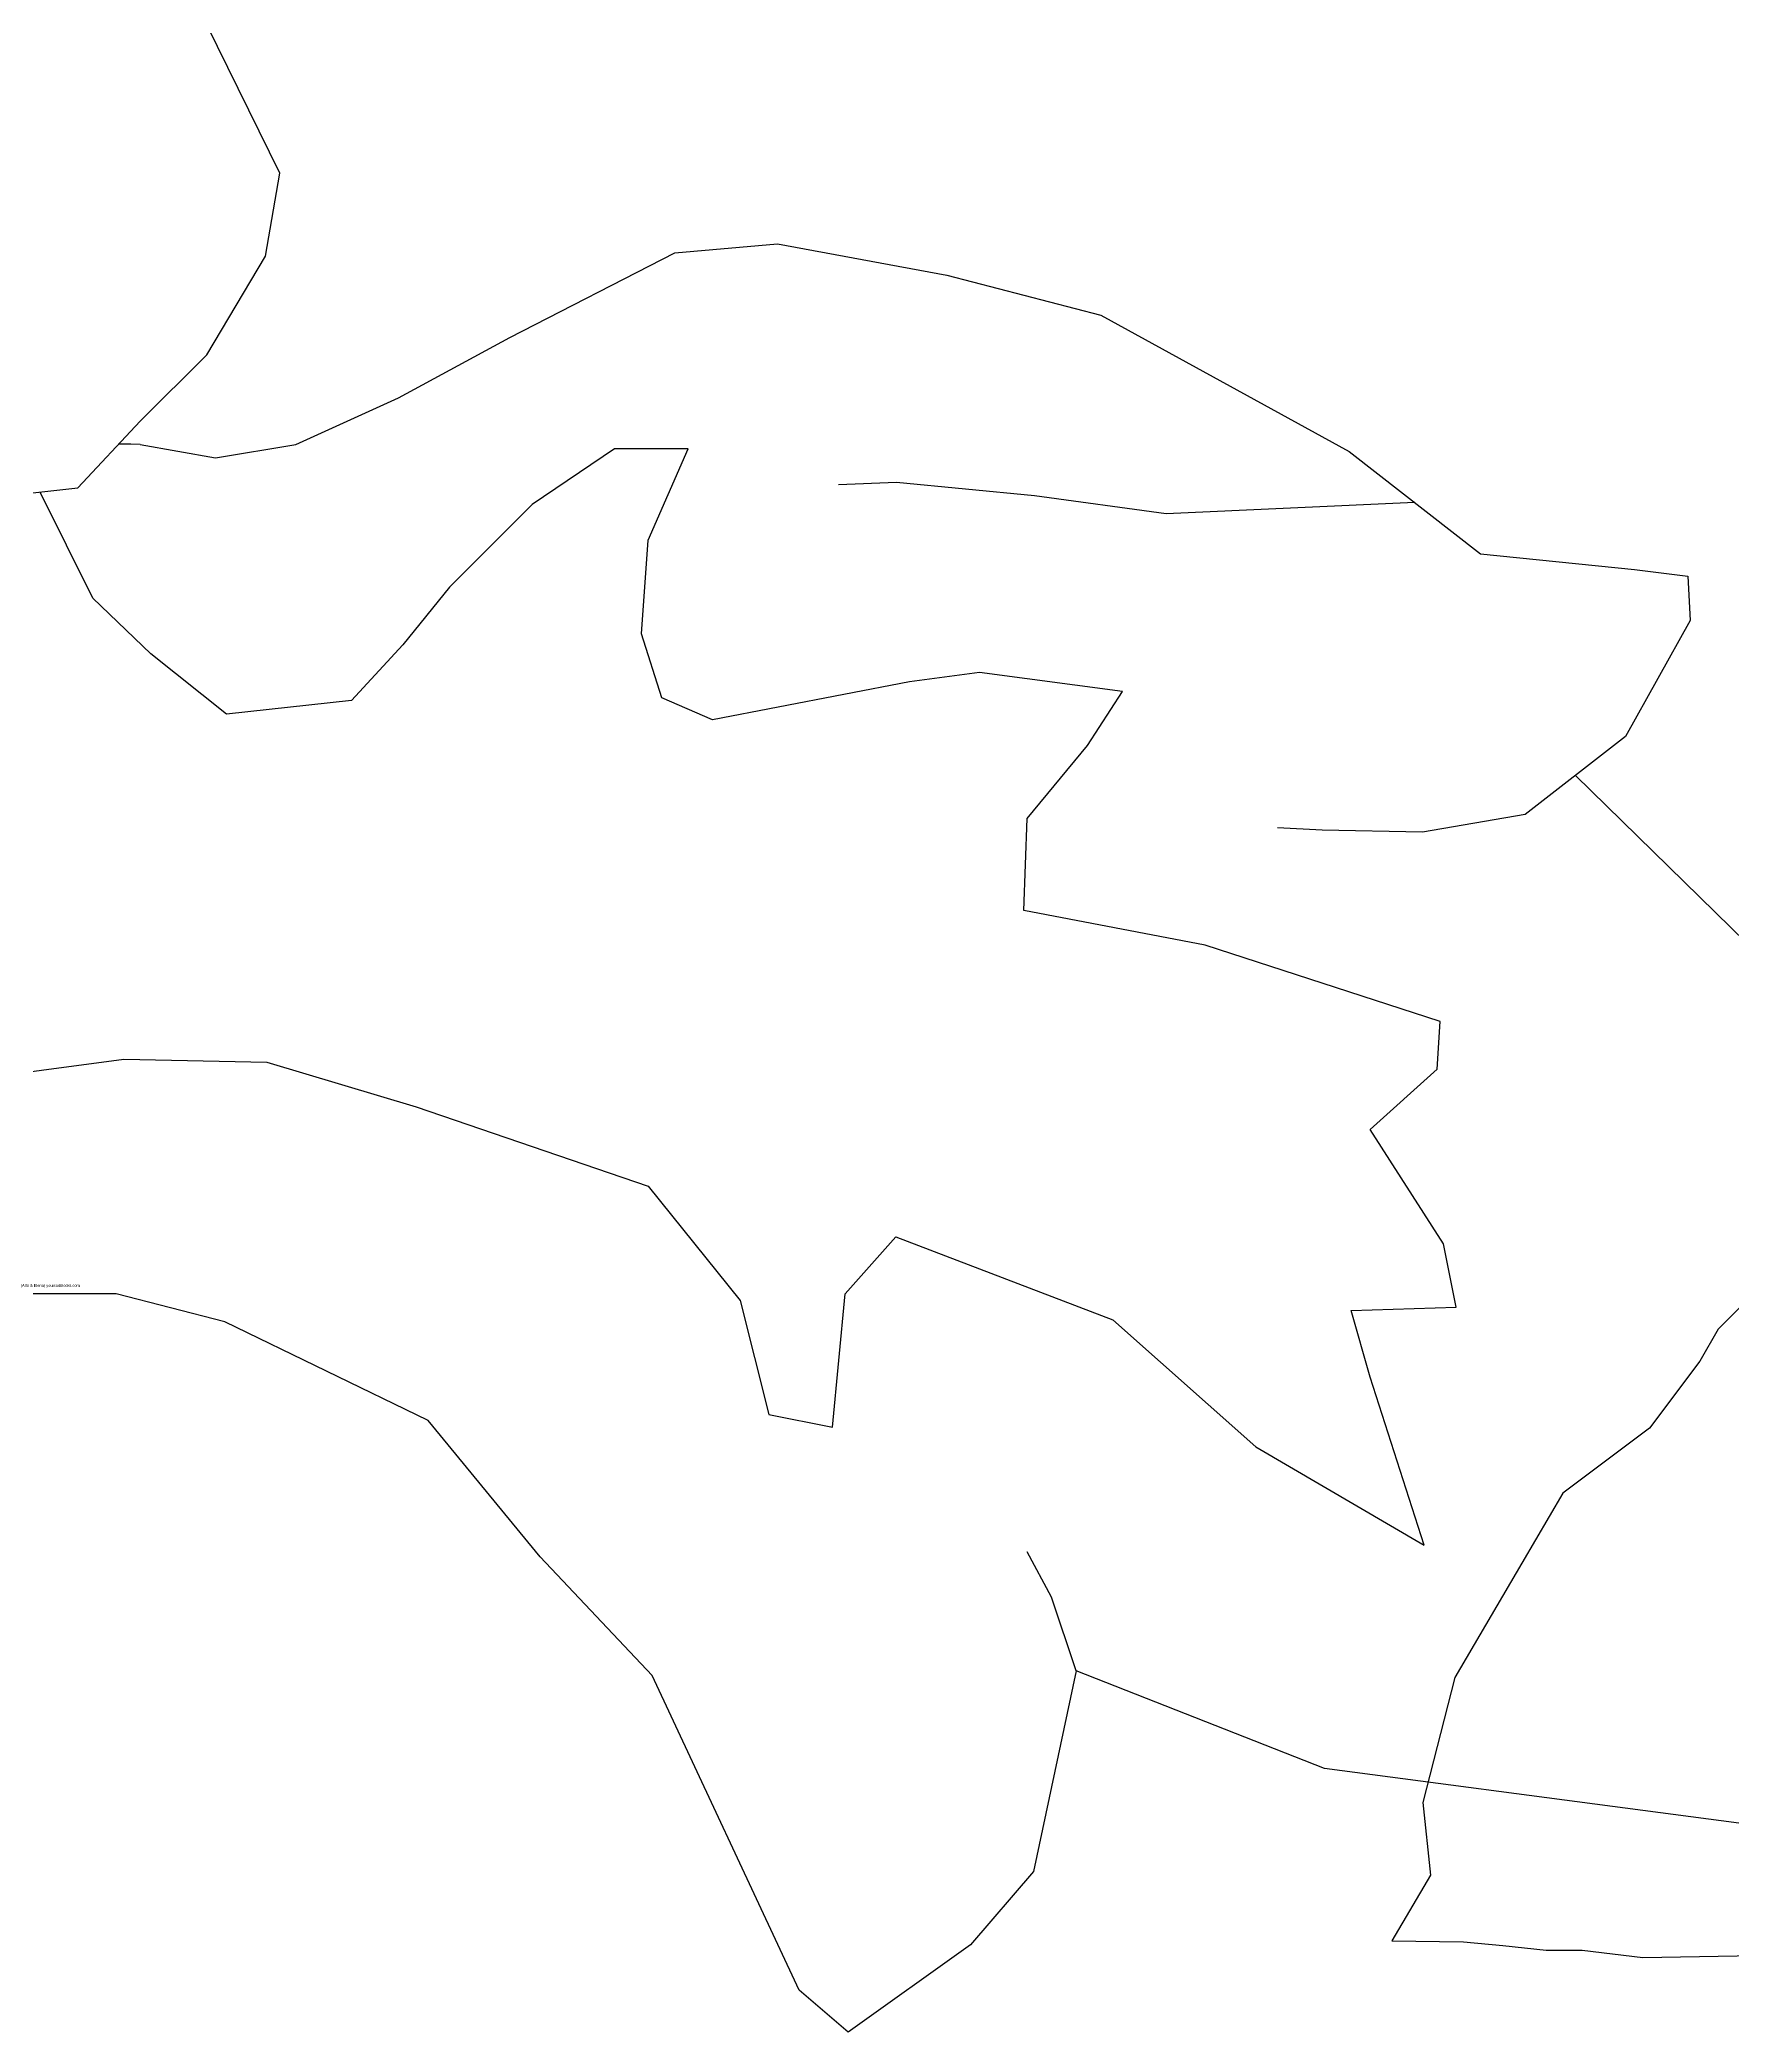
# Model space of a CAD drawing. Header units: millimetres. Extents: x 604785 to 1211550, y 1310998 to 2622648.
# Drawn here: x 605115.5494 to 605115.9517, y 1311075.8439 to 1311076.3175 of the extents above; entities that cross this region are included whole.
import ezdxf

# ---------------------------------------------------------------- set-up
doc = ezdxf.new("R2010")
doc.units = ezdxf.units.MM
doc.layers.add('elenarbi-free_blocks', color=7, linetype='Continuous')
doc.styles.get("Standard").update_dxf_attribs({"font": 'arial.ttf'})

# ---------------------------------------------------------------- blocks, each defined once
blk = doc.blocks.new('A$C20C8591F')
at = {"layer": 'elenarbi-free_blocks', "color": 50}
blk.add_lwpolyline([(16.0274, 8.484), (16.267, 8.5106), (16.4667, 8.7234), (16.6798, 8.9362), (16.8668, 9.2506), (16.9134, 9.5166), (16.6805, 9.9888), (16.4541, 10.1949), (16.8802, 10.1949), (17.193, 10.3612), (17.2995, 10.5474), (17.4612, 10.8148), (17.4088, 11.0211), (17.1792, 11.2897), (16.9956, 11.4404), (16.7661, 11.5682), (16.5366, 11.7319), (16.1117, 11.9496), (16.2122, 12.0919), (16.3881, 12.2341), (16.2792, 12.686), (16.1619, 12.9538), (15.7096, 12.9706)], dxfattribs=at)
at = {"layer": 'elenarbi-free_blocks', "color": 90}
for points in [[(16.4667, 8.6492), (16.7072, 8.6065), (16.9638, 8.6492), (17.2917, 8.7987), (17.6481, 8.991), (18.1756, 9.2616), (18.5034, 9.29), (19.0451, 9.1904), (19.5369, 9.0622), (20.3305, 8.6272), (20.751, 8.2997), (21.2428, 8.2498), (21.4139, 8.2285), (21.421, 8.0861), (21.2143, 7.7158), (20.8936, 7.4666), (20.5657, 7.4096), (20.245, 7.4167), (20.1024, 7.4239)], [(20.5408, 8.4634), (19.746, 8.4278), (19.3255, 8.4848), (18.8836, 8.5275), (18.6983, 8.5204)], [(21.054, 7.5912), (21.6497, 7.0087), (21.728, 6.7295), (22.3765, 6.4502), (22.6449, 6.2491), (22.4995, 5.9922), (22.0299, 5.7352), (21.851, 5.6571), (22.1305, 5.1208), (22.589, 4.9645), (23.4612, 4.8527), (24.2216, 4.8081), (24.5571, 4.8863), (24.5571, 4.8863), (24.1769, 4.4729), (23.327, 4.1825), (22.2871, 4.149), (20.2519, 4.4171), (19.4579, 4.7299), (19.3796, 4.9645), (19.3014, 5.1097)], [(19.4579, 4.7299), (19.3221, 4.0885), (19.1208, 3.854), (18.7294, 3.5747), (18.5728, 3.7087), (18.1032, 4.7141), (17.7453, 5.0939), (17.3875, 5.5296), (16.7366, 5.8452), (16.3899, 5.9346), (15.7973, 5.9346), (15.1599, 5.7112), (14.8132, 5.5213), (14.4988, 5.2116)]]:
    blk.add_lwpolyline(points, dxfattribs=at)
at = {"layer": 'elenarbi-free_blocks', "color": 84}
blk.add_lwpolyline([(15.8863, 6.6137), (16.4144, 6.6847), (16.8714, 6.6746), (17.3488, 6.5326), (18.0902, 6.2789), (18.3847, 5.9137), (18.4761, 5.5484), (18.6792, 5.5079), (18.7198, 5.934), (18.8823, 6.1166), (19.5759, 5.8512), (20.0329, 5.4454), (20.5712, 5.1309), (20.3985, 5.6686), (20.3376, 5.8816), (20.6727, 5.8918), (20.6321, 6.0947), (20.3985, 6.4599), (20.6118, 6.6527), (20.6219, 6.8049), (19.8704, 7.0484), (19.2915, 7.16), (19.3017, 7.4542), (19.4946, 7.6875), (19.6063, 7.86), (19.6063, 7.86), (19.1493, 7.9209), (18.9259, 7.8905), (18.2962, 7.7687), (18.1337, 7.8397), (18.0686, 8.044), (18.09, 8.343), (18.2183, 8.635), (17.9831, 8.635), (17.7194, 8.457), (17.4557, 8.1935), (17.306, 8.0084), (17.142, 7.8304), (16.7429, 7.7876), (16.5005, 7.9799), (16.3152, 8.1579), (16.1472, 8.4973)], dxfattribs=at)
at = {"layer": 'elenarbi-free_blocks'}
blk.add_lwpolyline([(16.4667, 8.6492), (16.4368, 8.6497), (16.3976, 8.6497)], dxfattribs=at)
at = {"layer": 'elenarbi-free_blocks', "insert": (16.0848, 5.9657), "char_height": 0.008963, "width": 0.194364, "attachment_point": 1}
blk.add_mtext('{\\fArial|b0|i0|c0|p34;(Arbi & Elena) yourcadblocks.com}', dxfattribs=at)
blk = doc.blocks.new('A$C69433AA9')
at = {"layer": 'elenarbi-free_blocks', "color": 82}
for p, q in [((2.415, 11.058), (2.085, 10.728)), ((2.085, 10.728), (1.968, 10.524)), ((1.968, 10.524), (1.647, 10.097)), ((1.647, 10.097), (1.093, 9.68)), ((1.093, 9.68), (0.831, 9.233)), ((0.831, 9.233), (0.402, 8.503)), ((0.402, 8.503), (0.198, 7.704)), ((0.198, 7.704), (0.246, 7.238)), ((0.246, 7.238), (0, 6.819)), ((0, 6.819), (0.457, 6.812)), ((0.457, 6.812), (0.709, 6.789)), ((0.709, 6.789), (0.985, 6.759)), ((0.985, 6.759), (1.216, 6.759)), ((1.216, 6.759), (1.603, 6.712)), ((1.603, 6.712), (2.793, 6.734))]:
    blk.add_line(p, q, dxfattribs=at)

msp = doc.modelspace()

# ---------------------------------------------------------------- block references
for name, p, xscale, yscale, zscale in [('A$C20C8591F', (605114.34854, 1311075.57808), 0.0743742692273158, 0.0743742692273158, 0.0743742692273158), ('A$C69433AA9', (605115.87081, 1311075.61208), 0.03718713462861212, 0.03718713462861212, 0.03718713462861212)]:
    msp.add_blockref(name, p, dxfattribs=dict(xscale=xscale, yscale=yscale, zscale=zscale))

doc.saveas('drawing.dxf')
